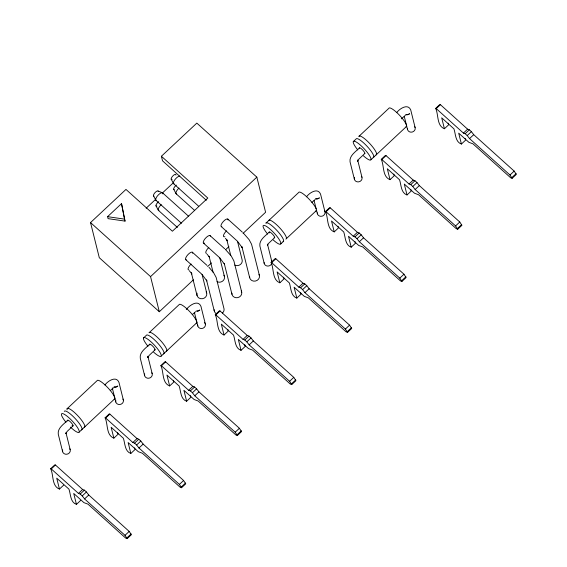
<?xml version="1.0" encoding="UTF-8"?>
<svg xmlns="http://www.w3.org/2000/svg" width="567" height="567" viewBox="0 0 567 567"><rect width="100%" height="100%" fill="white"/><g stroke="black" fill="none" stroke-linecap="round" stroke-linejoin="round"><path stroke-width="0.85" d="M357.734 160.83L357.6 161.311L358.861 159.129L364.864 153.444M193.453 279.786L159.313 311.744L99.296 257.709L90.536 222.583L125.966 189.421L172.389 231.223L207.82 198.06L161.397 156.258L196.82 123.103L256.837 177.138L265.597 212.264L243.052 233.363M107.581 216.665L121.529 203.61L125.038 221.116L108.077 218.649L107.581 216.665L124.542 219.131L125.038 221.116M146.144 208.224L155.812 199.18M162.254 193.141L173.219 182.886M159.313 311.744L150.553 276.618L256.837 177.138M207.621 266.525L211.491 262.911M225.659 249.643L228.877 246.631M67.062 408.786L97.049 380.712A12.722 2.778 46.9 0 1 108.113 388.012A12.722 2.778 46.9 0 1 114.215 399.203M143.486 338.003L146.279 335.388A12.722 2.778 46.9 0 1 157.335 342.688A12.722 2.778 46.9 0 1 163.438 353.879M353.269 141.651L356.055 139.035A12.722 2.778 46.9 0 1 367.118 146.336A12.722 2.778 46.9 0 1 373.221 157.527M67.622 420.253C64.05 424.038 57.366 427.986 58.259 434.18L62.639 451.736M269.233 232.045C265.661 235.829 258.977 239.777 259.877 245.972L264.25 263.527M149.624 344.247C146.052 348.032 139.369 351.979 140.269 358.174L144.642 375.73M359.407 147.895C355.835 151.68 349.152 155.627 350.045 161.822L354.425 179.378M73.079 425.803L67.083 431.487L65.815 433.663L65.963 432.834L65.97 433.195M274.69 237.594L268.694 243.278L267.426 245.454L267.468 244.079L271.799 261.451M155.082 349.796L149.086 355.481L147.817 357.657L147.859 356.282L152.19 373.653M79.217 432.047L114.789 398.757M280.835 243.838L283.62 241.23M286.413 238.615L316.4 210.548M161.226 356.041L196.792 322.751M371.002 159.688L406.574 126.398M63.639 485.161L59.45 489.073C51.59 486.082 53.737 474.983 50.69 468.718L54.871 464.798L55.453 465.018L82.64 489.498L84.384 490.143L86.425 491.979L88.757 495.005L129.198 531.421L131.346 534.731L127.157 538.65L125.711 538.111L87.984 504.148L83.916 502.638L73.724 493.46L76.446 504.375L80.627 500.455M117.617 432.564L118.035 434.244L113.854 438.156C105.986 435.165 108.134 424.073 105.086 417.801L109.268 413.889L109.849 414.101L137.037 438.582L138.78 439.227L140.822 441.062L143.153 444.089L183.595 480.504L185.742 483.821L181.56 487.733L180.108 487.195L142.381 453.231L138.32 451.722L128.121 442.543L130.842 453.458L135.024 449.546L134.606 447.866M173.41 380.344L173.828 382.023L169.646 385.936C161.779 382.945 163.927 371.853 160.879 365.58L165.061 361.661L165.642 361.881L192.83 386.361L194.573 387.006L196.614 388.842L198.946 391.868L239.387 428.283L241.535 431.593L237.346 435.513L235.9 434.974L198.174 401.011L194.112 399.501L183.914 390.323L186.635 401.238L190.817 397.318L190.399 395.646M227.806 329.427L228.225 331.107L224.043 335.026C216.176 332.028 218.323 320.936 215.276 314.664L219.457 310.751L220.039 310.964L247.226 335.444L248.97 336.089L251.011 337.925L253.343 340.951L293.784 377.367L295.931 380.684L291.75 384.596L290.297 384.057L252.57 350.094L248.509 348.592L238.31 339.406L241.032 350.321L245.22 346.409L244.802 344.729M283.599 277.206L284.017 278.886L279.836 282.798C271.969 279.807 274.116 268.715 271.069 262.443L275.25 258.531L275.831 258.743L303.019 283.224L304.762 283.869L306.804 285.704L309.135 288.731L349.577 325.146L351.724 328.463L347.543 332.375L346.09 331.837L308.363 297.873L304.302 296.364L294.103 287.185L296.825 298.1L301.013 294.188L300.595 292.508M337.996 226.29L338.414 227.969L334.232 231.889C326.365 228.891 328.513 217.799 325.465 211.526L329.654 207.614L330.228 207.827L357.416 232.307L359.159 232.952L361.2 234.788L363.539 237.814L403.98 274.23L406.121 277.547L401.939 281.459L400.486 280.92L362.76 246.957L358.698 245.454L348.499 236.269L351.221 247.184L355.41 243.271L354.992 241.592M393.789 174.069L394.207 175.749L390.025 179.668C382.158 176.67 384.306 165.578 381.258 159.306L385.44 155.393L386.021 155.606L413.208 180.086L414.952 180.731L416.993 182.567L419.332 185.593L459.773 222.009L461.914 225.326L457.732 229.238L456.279 228.699L418.552 194.736L414.491 193.234L404.292 184.048L407.014 194.963L411.203 191.051L410.784 189.371M448.185 123.152L448.603 124.832L444.422 128.752C436.555 125.754 438.702 114.662 435.654 108.389L439.843 104.477L440.424 104.689L467.612 129.17L469.348 129.815L471.39 131.65L473.728 134.677L514.17 171.092L516.31 174.409L512.129 178.321L510.676 177.79L472.956 143.82L468.888 142.317L458.696 133.132L461.418 144.046L465.599 140.134L465.181 138.454M50.69 468.718L51.271 468.93L55.453 465.018M105.086 417.801L105.668 418.014L109.849 414.101M160.879 365.58L161.46 365.793L165.642 361.881M215.276 314.664L215.857 314.883L220.039 310.964M271.069 262.443L271.65 262.656L275.831 258.743M325.465 211.526L326.046 211.746L330.228 207.827M381.258 159.306L381.839 159.525L386.021 155.606M435.654 108.389L436.236 108.609L440.424 104.689M51.271 468.93L78.459 493.41L82.64 489.498M105.668 418.014L132.855 442.494L137.037 438.582M161.46 365.793L188.648 390.273L192.83 386.361M215.857 314.883L243.045 339.357L247.226 335.444M271.65 262.656L298.837 287.136L303.019 283.224M326.046 211.746L353.234 236.226L357.416 232.307M381.839 159.525L409.027 184.006L413.208 180.086M436.236 108.609L463.423 133.089L467.612 129.17M78.459 493.41L80.195 494.055L84.384 490.143M132.855 442.494L134.599 443.139L138.78 439.227M188.648 390.273L190.392 390.918L194.573 387.006M243.045 339.357L244.788 340.009L248.97 336.089M298.837 287.136L300.581 287.781L304.762 283.869M353.234 236.226L354.977 236.871L359.159 232.952M409.027 184.006L410.77 184.651L414.952 180.731M463.423 133.089L465.167 133.734L469.348 129.815M127.157 538.65L125.016 535.333L84.575 498.917L82.236 495.891L86.425 491.979M181.56 487.733L179.413 484.416L138.972 448.008L136.633 444.982L140.822 441.062M237.346 435.513L235.206 432.196L194.764 395.78L192.426 392.754L196.614 388.842M291.75 384.596L289.602 381.279L249.161 344.871L246.822 341.844L251.011 337.925M347.543 332.375L345.395 329.058L304.954 292.65L302.615 289.624L306.804 285.704M401.939 281.459L399.792 278.142L359.35 241.733L357.019 238.707L361.2 234.788M457.732 229.238L455.584 225.921L415.143 189.513L412.811 186.486L416.993 182.567M512.129 178.321L509.981 175.012L469.54 138.596L467.208 135.57L471.39 131.65M84.575 498.917L88.757 495.005M138.972 448.008L143.153 444.089M194.764 395.78L198.946 391.868M249.161 344.871L253.343 340.951M304.954 292.65L309.135 288.731M359.35 241.733L363.539 237.814M415.143 189.513L419.332 185.593M469.54 138.596L473.728 134.677M125.016 535.333L129.198 531.421M179.413 484.416L183.595 480.504M235.206 432.196L239.387 428.283M289.602 381.279L293.784 377.367M345.395 329.058L349.577 325.146M399.792 278.142L403.98 274.23M455.584 225.921L459.773 222.009M509.981 175.012L514.17 171.092M126.958 537.856L131.147 533.937M181.362 486.94L185.544 483.027M237.155 434.719L241.336 430.8M291.551 383.802L295.733 379.89M347.344 331.582L351.526 327.669M401.741 280.665L405.922 276.753M457.534 228.444L461.715 224.532M511.93 177.528L516.112 173.615M396.694 112.642C399.437 108.765 407.978 103.081 410.735 109.984L415.115 127.561M306.527 196.792C309.27 192.915 317.803 187.23 320.561 194.134L324.941 211.711M186.281 309.554C189.08 305.691 197.954 299.1 200.952 306.336L205.332 323.913M401.408 118.857L405.341 115.37M104.909 385C107.652 381.123 116.192 375.439 118.95 382.335L123.33 399.919M311.893 202.426L315.167 199.52M192.284 314.628L195.558 311.722M110.274 390.635L113.556 387.729M461.418 144.046C455.223 141.984 455.705 133.94 453.933 128.851L441.7 117.837L444.422 128.752M407.014 194.963C400.826 192.9 401.308 184.856 399.537 179.767L387.304 168.753L390.025 179.668M351.221 247.184C345.034 245.121 345.516 237.077 343.744 231.988L331.511 220.974L334.232 231.889M296.825 298.1C290.637 296.038 291.119 287.993 289.347 282.905L277.114 271.891L279.836 282.798M241.032 350.321C234.844 348.258 235.326 340.214 233.554 335.125L221.321 324.111L224.043 335.026M186.635 401.238C180.441 399.175 180.93 391.131 179.158 386.042L166.925 375.021L169.646 385.936M130.842 453.458C124.648 451.396 125.137 443.351 123.365 438.263L111.132 427.249L113.854 438.156M76.446 504.375C70.251 502.312 70.74 494.268 68.968 489.179L56.728 478.158L59.45 489.073M158.058 190.994L162.545 192.823L188.691 216.36M465.167 133.734L467.208 135.57M410.77 184.651L412.811 186.486M354.977 236.871L357.019 238.707M227.764 219.032L242.414 232.222M206.338 200.271L162.531 160.822L161.397 156.258M300.581 287.781L302.615 289.624M173.651 183.722L198.485 206.083M221.3 226.609L237.431 241.216L242.322 247.793L241.925 246.751L249.678 277.71M176.16 193.801L194.46 210.279M210.045 235.61L224.695 248.8M155.932 200.3L181.426 223.249M203.588 243.193L219.713 257.801L224.61 264.378L224.213 263.336L231.967 294.287M158.448 210.385L177.4 227.445M192.333 252.195L206.983 265.384M185.877 259.771L202.001 274.378L206.891 280.956L206.494 279.914L214.248 310.872M244.788 340.009L246.822 341.844M90.536 222.583L150.553 276.618M190.392 390.918L192.426 392.754M134.599 443.139L136.633 444.982M80.195 494.055L82.236 495.891M243.413 233.15L249.062 239.6L251.564 244.242L259.417 275.505M225.694 249.728L231.35 256.185L233.852 260.82L241.705 292.09M207.047 254.151L209.464 257.177M189.328 270.728L191.752 273.762M209.025 267.34L213.631 272.762L216.14 277.405L223.986 308.668A4.99 4.536 -14 0 1 222.399 313.055M225.432 238.253L227.176 240.599M171.17 179.151L173.396 183.311M173.686 189.229L175.912 193.39M153.459 195.735L155.684 199.889M155.975 205.814L158.2 209.974M226.757 239.664L227.289 240.847M209.039 256.241L209.577 257.432M191.327 272.826L191.866 274.01M226.835 239.834L230.776 255.582M209.117 256.412L213.057 272.16M191.405 272.996L197.04 295.549M404.257 116.384L407.567 129.637M357.642 159.929L361.973 177.301M314.09 200.534L316.152 208.812M316.57 210.47L317.392 213.787M237.509 241.351L242.095 259.743A4.99 4.536 -14 0 1 240.252 264.591A4.99 4.536 -14 0 1 234.745 265.087M219.798 257.935L224.383 276.32M202.086 274.513L206.672 292.898M194.481 312.729L197.784 325.99M112.266 387.913L115.781 401.996M66.063 433.117L70.188 449.659M121.529 203.61L124.542 219.131M67.097 409.849A12.722 2.778 46.9 0 1 76.977 414.881A12.722 2.778 46.9 0 1 84.228 427.277M64.277 411.394A12.722 2.778 46.9 0 1 75.333 418.694A12.722 2.778 46.9 0 1 81.435 429.885M65.992 422.273A12.722 2.778 46.9 0 1 64.518 414.399A12.722 2.778 46.9 0 1 78.7 429.68A12.722 2.778 46.9 0 1 70.471 427.1M67.827 421.075A3.912 0.858 46.9 0 1 69.046 420.7A3.912 0.858 46.9 0 1 72.647 424.577A3.912 0.858 46.9 0 1 72.052 425.626M69.812 448.809A3.912 3.558 -14 0 1 66.871 454.231A3.912 3.558 -14 0 1 62.661 449.886M122.954 399.069A3.912 3.558 -14 0 1 120.013 404.491A3.912 3.558 -14 0 1 115.803 400.146M114.158 387.041A3.919 3.6 -22.3 0 0 117.107 386.531L117.766 386.028L117.1 386.51A3.912 3.558 -14 0 1 114.137 386.956M166.23 351.271A12.722 2.778 46.9 0 0 160.128 340.072A12.722 2.778 46.9 0 0 149.064 332.779L179.059 304.706A12.722 2.778 46.9 0 1 190.115 312.006A12.722 2.778 46.9 0 1 196.217 323.197M147.994 346.267A12.722 2.778 46.9 0 1 146.236 338.23A12.722 2.778 46.9 0 1 160.397 353.057A12.722 2.778 46.9 0 1 153.643 352.178M149.83 345.069A3.912 0.858 46.9 0 1 152.679 346.118A3.912 0.858 46.9 0 1 154.557 349.874M151.814 372.803A3.912 3.558 -14 0 1 148.873 378.224A3.912 3.558 -14 0 1 144.67 373.88M204.347 322.339A3.912 3.558 -14 0 1 203.007 328.215A3.912 3.558 -14 0 1 197.663 325.068M196.161 311.035A3.919 3.6 -22.3 0 0 199.109 310.525L199.768 310.021L199.102 310.503A3.912 3.558 -14 0 1 197.153 311.042M268.673 220.577A12.722 2.778 46.9 0 1 279.737 227.87A12.722 2.778 46.9 0 1 285.839 239.068M315.826 210.995A12.722 2.778 46.9 0 0 309.724 199.804A12.722 2.778 46.9 0 0 298.667 192.504L265.888 223.185A12.722 2.778 46.9 0 1 276.944 230.486A12.722 2.778 46.9 0 1 283.046 241.677M267.61 234.065A12.722 2.778 46.9 0 1 265.845 226.027A12.722 2.778 46.9 0 1 280.006 240.855A12.722 2.778 46.9 0 1 273.251 239.976M269.438 232.867A3.912 0.858 46.9 0 1 272.288 233.916A3.912 0.858 46.9 0 1 274.166 237.672M271.373 264.179A3.912 3.558 -14 0 1 266.972 265.973A3.912 3.558 -14 0 1 264.13 262.606M271.423 260.6A3.912 3.558 -14 0 1 271.919 262.372M324.565 210.86A3.912 3.558 -14 0 1 322.127 216.176A3.912 3.558 -14 0 1 317.272 212.866M315.776 198.833A3.919 3.6 -22.3 0 0 318.718 198.322L319.377 197.819L318.711 198.301A3.912 3.558 -14 0 1 315.755 198.748M376.013 154.919A12.722 2.778 46.9 0 0 369.911 143.727A12.722 2.778 46.9 0 0 358.847 136.427L388.834 108.354A12.722 2.778 46.9 0 1 399.898 115.654A12.722 2.778 46.9 0 1 406 126.845M357.777 149.915A12.722 2.778 46.9 0 1 356.012 141.878A12.722 2.778 46.9 0 1 370.173 156.705A12.722 2.778 46.9 0 1 363.426 155.826M359.414 148.221A3.912 0.858 46.9 0 1 362.809 150.142A3.912 0.858 46.9 0 1 364.34 153.522M361.597 176.45A3.912 3.558 -14 0 1 358.656 181.872A3.912 3.558 -14 0 1 354.446 177.528M414.739 126.71A3.912 3.558 -14 0 1 412.301 132.026A3.912 3.558 -14 0 1 407.446 128.716M405.944 114.683A3.919 3.6 -22.3 0 0 408.892 114.18L409.551 113.669L408.885 114.151A3.912 3.558 -14 0 1 405.922 114.598M204.659 243.186A4.99 1.779 -48 0 1 204.992 238.806A4.99 1.779 -48 0 1 210.378 236.07M206.501 253.378A4.99 1.779 -48 0 1 208.826 247.46M186.394 259.877A4.99 1.779 -48 0 1 188.053 254.498A4.99 1.779 -48 0 1 192.674 253.293M188.79 269.956A4.99 1.779 -48 0 1 191.114 264.038M206.19 291.814A4.99 4.536 -14 0 1 202.44 298.724A4.99 4.536 -14 0 1 197.075 293.182M216.367 313.679A4.99 4.536 -14 0 1 214.163 309.688M223.901 275.236A4.99 4.536 -14 0 1 223.037 280.764A4.99 4.536 -14 0 1 217.033 281.664M241.28 290.977A4.99 4.536 -14 0 1 237.814 297.618A4.99 4.536 -14 0 1 231.875 293.104M224.886 236.687A4.99 1.779 -48 0 1 223.568 235.206A4.99 1.779 -48 0 1 226.545 230.875M221.817 226.715A4.99 1.779 -48 0 1 223.398 221.428A4.99 1.779 -48 0 1 228.118 219.989M258.999 274.4A4.99 4.536 -14 0 1 255.526 281.034A4.99 4.536 -14 0 1 249.593 276.526M176.642 193.957A4.99 1.779 -48 0 1 178.966 188.038M174.126 183.878A4.99 1.779 -48 0 1 174.735 179.895A4.99 1.779 -48 0 1 179.782 176.089M172.113 179.456A3.345 1.191 -48 0 1 172.609 176.188A3.345 1.191 -48 0 1 175.947 175.118M174.175 189.612A3.345 1.191 -48 0 1 173.97 187.946A3.345 1.191 -48 0 1 176.358 185.118M158.923 210.534A4.99 1.779 -48 0 1 161.248 204.616M156.414 200.456A4.99 1.779 -48 0 1 158.278 194.991A4.99 1.779 -48 0 1 162.807 193.871M153.948 196.111A3.345 1.191 -48 0 1 154.897 192.766A3.345 1.191 -48 0 1 158.221 191.27M156.91 206.119A3.345 1.191 -48 0 1 156.123 204.836A3.345 1.191 -48 0 1 158.647 201.696"/></g></svg>
